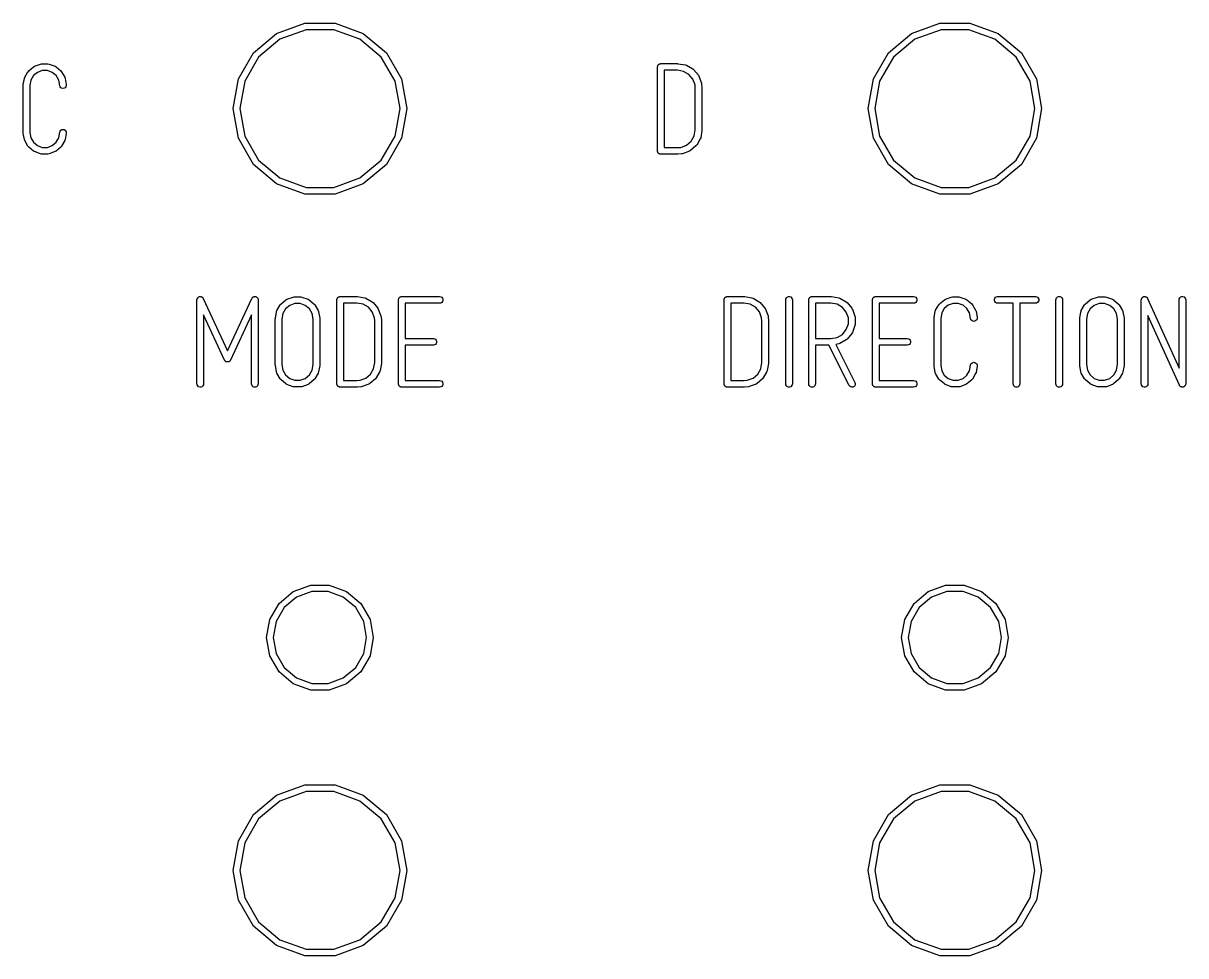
# Model space of a CAD drawing. Extents: x 10 to 493, y -203 to -71.
# Drawn here: x 147.31 to 182.19, y -166.39 to -138.41 of the extents above; entities that cross this region are included whole.
import ezdxf

# ---------------------------------------------------------------- set-up
doc = ezdxf.new("R2010")
doc.units = 0
doc.header["$MEASUREMENT"] = 0
doc.layers.add('BLACK', color=7, linetype='CONTINUOUS')

msp = doc.modelspace()

# ---------------------------------------------------------------- linework, layer by layer
at = {"layer": 'Black'}
for p, q in [((154.909, -138.716), (155.758, -138.407)), ((155.758, -138.407), (156.662, -138.407)), ((156.662, -138.407), (157.511, -138.716)), ((173.959, -138.716), (174.808, -138.407)), ((174.808, -138.407), (175.712, -138.407)), ((175.712, -138.407), (176.561, -138.716)), ((154.216, -139.297), (154.909, -138.716)), ((155.793, -138.604), (155.009, -138.889)), ((156.627, -138.604), (155.793, -138.604)), ((157.411, -138.889), (156.627, -138.604)), ((157.511, -138.716), (158.204, -139.297)), ((173.266, -139.297), (173.959, -138.716)), ((174.843, -138.604), (174.059, -138.889)), ((175.677, -138.604), (174.843, -138.604)), ((176.461, -138.889), (175.677, -138.604)), ((176.561, -138.716), (177.254, -139.297)), ((155.009, -138.889), (154.37, -139.426)), ((158.05, -139.426), (157.411, -138.889)), ((174.059, -138.889), (173.42, -139.426)), ((177.1, -139.426), (176.461, -138.889)), ((153.765, -140.08), (154.216, -139.297)), ((154.37, -139.426), (153.952, -140.148)), ((158.468, -140.148), (158.05, -139.426)), ((158.204, -139.297), (158.655, -140.08)), ((172.815, -140.08), (173.266, -139.297)), ((173.42, -139.426), (173.002, -140.148)), ((177.518, -140.148), (177.1, -139.426)), ((177.254, -139.297), (177.705, -140.08)), ((147.453, -139.862), (147.472, -139.838)), ((147.472, -139.838), (147.618, -139.717)), ((147.618, -139.717), (147.648, -139.699)), ((147.648, -139.699), (147.826, -139.634)), ((147.878, -139.828), (147.733, -139.881)), ((147.826, -139.634), (147.86, -139.628)), ((147.86, -139.628), (148.05, -139.628)), ((148.032, -139.828), (147.878, -139.828)), ((148.177, -139.881), (148.032, -139.828)), ((148.05, -139.628), (148.084, -139.634)), ((148.084, -139.634), (148.262, -139.699)), ((148.262, -139.699), (148.292, -139.717)), ((148.292, -139.717), (148.438, -139.838)), ((148.438, -139.838), (148.46, -139.865)), ((166.338, -139.72), (166.34, -139.711)), ((166.338, -142.24), (166.338, -139.72)), ((166.34, -139.703), (166.343, -139.694)), ((166.34, -139.711), (166.34, -139.703)), ((166.343, -139.694), (166.344, -139.686)), ((166.344, -139.686), (166.348, -139.678)), ((166.348, -139.678), (166.351, -139.67)), ((166.351, -139.67), (166.357, -139.663)), ((166.357, -139.663), (166.361, -139.656)), ((166.361, -139.656), (166.368, -139.65)), ((166.368, -139.65), (166.374, -139.643)), ((166.374, -139.643), (166.381, -139.639)), ((166.381, -139.639), (166.388, -139.633)), ((166.388, -139.633), (166.396, -139.63)), ((166.396, -139.63), (166.404, -139.626)), ((166.404, -139.626), (166.412, -139.625)), ((166.412, -139.625), (166.421, -139.622)), ((166.421, -139.622), (166.429, -139.622)), ((166.429, -139.622), (166.438, -139.62)), ((166.438, -139.62), (166.942, -139.62)), ((166.538, -139.82), (166.538, -142.14)), ((166.934, -139.82), (166.538, -139.82)), ((167.122, -139.852), (166.934, -139.82)), ((166.942, -139.62), (166.95, -139.621)), ((166.95, -139.621), (166.959, -139.621)), ((166.959, -139.621), (167.174, -139.658)), ((167.281, -139.943), (167.122, -139.852)), ((167.174, -139.658), (167.206, -139.67)), ((167.206, -139.67), (167.395, -139.778)), ((167.395, -139.778), (167.422, -139.8)), ((167.422, -139.8), (167.563, -139.966)), ((147.311, -140.249), (147.343, -140.062)), ((147.343, -140.062), (147.347, -140.051)), ((147.347, -140.051), (147.355, -140.029)), ((147.355, -140.029), (147.45, -139.865)), ((147.45, -139.865), (147.453, -139.862)), ((147.537, -140.114), (147.509, -140.275)), ((147.615, -139.98), (147.537, -140.114)), ((147.733, -139.881), (147.615, -139.98)), ((148.295, -139.98), (148.177, -139.881)), ((148.373, -140.114), (148.295, -139.98)), ((148.403, -140.283), (148.373, -140.114)), ((148.46, -139.865), (148.555, -140.029)), ((148.555, -140.029), (148.563, -140.051)), ((148.563, -140.051), (148.567, -140.062)), ((148.567, -140.062), (148.599, -140.249)), ((153.608, -140.97), (153.765, -140.08)), ((153.952, -140.148), (153.808, -140.97)), ((158.612, -140.97), (158.468, -140.148)), ((158.655, -140.08), (158.812, -140.97)), ((167.399, -140.082), (167.281, -139.943)), ((167.464, -140.257), (167.399, -140.082)), ((167.563, -139.966), (167.58, -139.996)), ((167.58, -139.996), (167.656, -140.201)), ((167.656, -140.201), (167.658, -140.214)), ((172.658, -140.97), (172.815, -140.08)), ((173.002, -140.148), (172.858, -140.97)), ((177.662, -140.97), (177.518, -140.148)), ((177.705, -140.08), (177.862, -140.97)), ((147.309, -140.266), (147.311, -140.257)), ((147.309, -141.694), (147.309, -140.266)), ((147.311, -140.257), (147.311, -140.249)), ((147.509, -140.275), (147.509, -141.685)), ((148.414, -140.316), (148.403, -140.283)), ((148.437, -140.343), (148.414, -140.316)), ((148.467, -140.36), (148.437, -140.343)), ((148.501, -140.366), (148.467, -140.36)), ((148.535, -140.36), (148.501, -140.366)), ((148.565, -140.343), (148.535, -140.36)), ((148.588, -140.316), (148.565, -140.343)), ((148.599, -140.283), (148.588, -140.316)), ((148.599, -140.249), (148.599, -140.283)), ((167.472, -140.354), (167.464, -140.257)), ((167.472, -141.602), (167.472, -140.354)), ((167.658, -140.214), (167.662, -140.226)), ((167.662, -140.226), (167.672, -140.341)), ((167.672, -140.341), (167.671, -140.346)), ((167.671, -140.346), (167.672, -140.35)), ((167.672, -140.35), (167.672, -141.61)), ((153.765, -141.86), (153.608, -140.97)), ((153.808, -140.97), (153.952, -141.792)), ((158.468, -141.792), (158.612, -140.97)), ((158.812, -140.97), (158.655, -141.86)), ((172.815, -141.86), (172.658, -140.97)), ((172.858, -140.97), (173.002, -141.792)), ((177.518, -141.792), (177.662, -140.97)), ((177.862, -140.97), (177.705, -141.86)), ((148.467, -141.6), (148.501, -141.594)), ((148.501, -141.594), (148.535, -141.6)), ((147.311, -141.703), (147.309, -141.694)), ((147.311, -141.711), (147.311, -141.703)), ((147.343, -141.898), (147.311, -141.711)), ((147.355, -141.931), (147.343, -141.898)), ((147.45, -142.095), (147.355, -141.931)), ((147.509, -141.685), (147.537, -141.846)), ((147.537, -141.846), (147.615, -141.98)), ((148.295, -141.98), (148.373, -141.846)), ((148.373, -141.846), (148.403, -141.677)), ((148.403, -141.677), (148.414, -141.644)), ((148.414, -141.644), (148.437, -141.617)), ((148.437, -141.617), (148.467, -141.6)), ((148.555, -141.931), (148.46, -142.095)), ((148.535, -141.6), (148.565, -141.617)), ((148.567, -141.898), (148.555, -141.931)), ((148.565, -141.617), (148.588, -141.644)), ((148.599, -141.711), (148.567, -141.898)), ((148.588, -141.644), (148.599, -141.677)), ((148.599, -141.677), (148.599, -141.711)), ((154.216, -142.643), (153.765, -141.86)), ((153.952, -141.792), (154.37, -142.514)), ((158.05, -142.514), (158.468, -141.792)), ((158.655, -141.86), (158.204, -142.643)), ((167.349, -141.949), (167.44, -141.79)), ((167.44, -141.79), (167.472, -141.602)), ((167.622, -141.874), (167.514, -142.063)), ((167.634, -141.842), (167.622, -141.874)), ((167.671, -141.627), (167.634, -141.842)), ((167.672, -141.61), (167.671, -141.618)), ((167.671, -141.618), (167.671, -141.627)), ((173.266, -142.643), (172.815, -141.86)), ((173.002, -141.792), (173.42, -142.514)), ((177.1, -142.514), (177.518, -141.792)), ((177.705, -141.86), (177.254, -142.643)), ((147.472, -142.122), (147.45, -142.095)), ((147.618, -142.243), (147.472, -142.122)), ((147.615, -141.98), (147.733, -142.079)), ((147.648, -142.261), (147.618, -142.243)), ((147.826, -142.326), (147.648, -142.261)), ((147.733, -142.079), (147.878, -142.132)), ((147.878, -142.132), (148.032, -142.132)), ((148.032, -142.132), (148.177, -142.079)), ((148.262, -142.261), (148.084, -142.326)), ((148.177, -142.079), (148.295, -141.98)), ((148.292, -142.243), (148.262, -142.261)), ((148.438, -142.122), (148.292, -142.243)), ((148.443, -142.115), (148.438, -142.122)), ((148.46, -142.095), (148.443, -142.115)), ((166.34, -142.249), (166.338, -142.24)), ((166.34, -142.257), (166.34, -142.249)), ((166.343, -142.266), (166.34, -142.257)), ((166.344, -142.274), (166.343, -142.266)), ((166.348, -142.282), (166.344, -142.274)), ((166.351, -142.29), (166.348, -142.282)), ((166.357, -142.297), (166.351, -142.29)), ((166.538, -142.14), (166.938, -142.14)), ((166.938, -142.14), (167.035, -142.132)), ((167.035, -142.132), (167.21, -142.067)), ((167.296, -142.248), (167.091, -142.324)), ((167.21, -142.067), (167.349, -141.949)), ((167.326, -142.231), (167.296, -142.248)), ((167.492, -142.09), (167.326, -142.231)), ((167.326, -142.231), (167.326, -142.231)), ((167.514, -142.063), (167.492, -142.09)), ((147.86, -142.332), (147.826, -142.326)), ((148.05, -142.332), (147.86, -142.332)), ((148.084, -142.326), (148.05, -142.332)), ((154.37, -142.514), (155.009, -143.051)), ((157.411, -143.051), (158.05, -142.514)), ((166.361, -142.304), (166.357, -142.297)), ((166.368, -142.31), (166.361, -142.304)), ((166.374, -142.317), (166.368, -142.31)), ((166.381, -142.321), (166.374, -142.317)), ((166.388, -142.327), (166.381, -142.321)), ((166.396, -142.33), (166.388, -142.327)), ((166.404, -142.334), (166.396, -142.33)), ((166.412, -142.335), (166.404, -142.334)), ((166.421, -142.338), (166.412, -142.335)), ((166.429, -142.338), (166.421, -142.338)), ((166.438, -142.34), (166.429, -142.338)), ((166.942, -142.34), (166.438, -142.34)), ((166.946, -142.339), (166.942, -142.34)), ((166.951, -142.34), (166.946, -142.339)), ((167.066, -142.33), (166.951, -142.34)), ((167.078, -142.326), (167.066, -142.33)), ((167.091, -142.324), (167.078, -142.326)), ((173.42, -142.514), (174.059, -143.051)), ((176.461, -143.051), (177.1, -142.514)), ((154.909, -143.224), (154.216, -142.643)), ((158.204, -142.643), (157.511, -143.224)), ((173.959, -143.224), (173.266, -142.643)), ((177.254, -142.643), (176.561, -143.224)), ((155.758, -143.533), (154.909, -143.224)), ((155.009, -143.051), (155.793, -143.336)), ((155.793, -143.336), (156.627, -143.336)), ((156.627, -143.336), (157.411, -143.051)), ((157.511, -143.224), (156.662, -143.533)), ((174.808, -143.533), (173.959, -143.224)), ((174.059, -143.051), (174.843, -143.336)), ((174.843, -143.336), (175.677, -143.336)), ((175.677, -143.336), (176.461, -143.051)), ((176.561, -143.224), (175.712, -143.533)), ((156.662, -143.533), (155.758, -143.533)), ((175.712, -143.533), (174.808, -143.533)), ((152.519, -146.709), (152.521, -146.696)), ((152.519, -149.229), (152.519, -146.709)), ((152.521, -146.696), (152.522, -146.683)), ((152.522, -146.683), (152.524, -146.679)), ((152.524, -146.679), (152.525, -146.675)), ((152.525, -146.675), (152.532, -146.663)), ((152.532, -146.663), (152.537, -146.652)), ((152.537, -146.652), (152.54, -146.648)), ((152.54, -146.648), (152.542, -146.645)), ((152.542, -146.645), (152.552, -146.636)), ((152.552, -146.636), (152.562, -146.627)), ((152.562, -146.627), (152.566, -146.625)), ((152.566, -146.625), (152.569, -146.622)), ((152.569, -146.622), (152.581, -146.618)), ((152.581, -146.618), (152.593, -146.612)), ((152.593, -146.612), (152.598, -146.612)), ((152.598, -146.612), (152.602, -146.611)), ((152.602, -146.611), (152.615, -146.611)), ((152.615, -146.611), (152.628, -146.609)), ((152.628, -146.609), (152.632, -146.611)), ((152.632, -146.611), (152.636, -146.611)), ((152.636, -146.611), (152.649, -146.615)), ((152.649, -146.615), (152.661, -146.618)), ((152.661, -146.618), (152.665, -146.621)), ((152.665, -146.621), (152.669, -146.622)), ((152.669, -146.622), (152.679, -146.631)), ((152.679, -146.631), (152.69, -146.638)), ((152.69, -146.638), (152.692, -146.642)), ((152.692, -146.642), (152.696, -146.645)), ((152.696, -146.645), (152.702, -146.656)), ((152.702, -146.656), (152.71, -146.667)), ((152.71, -146.667), (153.438, -148.236)), ((153.438, -148.236), (154.166, -146.667)), ((154.166, -146.667), (154.174, -146.656)), ((154.174, -146.656), (154.18, -146.645)), ((154.18, -146.645), (154.184, -146.642)), ((154.184, -146.642), (154.186, -146.638)), ((154.186, -146.638), (154.197, -146.631)), ((154.197, -146.631), (154.207, -146.622)), ((154.207, -146.622), (154.211, -146.621)), ((154.211, -146.621), (154.215, -146.618)), ((154.215, -146.618), (154.227, -146.615)), ((154.227, -146.615), (154.24, -146.611)), ((154.24, -146.611), (154.244, -146.611)), ((154.244, -146.611), (154.248, -146.609)), ((154.248, -146.609), (154.261, -146.611)), ((154.261, -146.611), (154.274, -146.611)), ((154.274, -146.611), (154.278, -146.612)), ((154.278, -146.612), (154.283, -146.612)), ((154.283, -146.612), (154.295, -146.618)), ((154.295, -146.618), (154.307, -146.622)), ((154.307, -146.622), (154.31, -146.625)), ((154.31, -146.625), (154.314, -146.627)), ((154.314, -146.627), (154.324, -146.636)), ((154.324, -146.636), (154.334, -146.645)), ((154.334, -146.645), (154.336, -146.648)), ((154.336, -146.648), (154.339, -146.652)), ((154.339, -146.652), (154.344, -146.663)), ((154.344, -146.663), (154.351, -146.675)), ((154.351, -146.675), (154.352, -146.679)), ((154.352, -146.679), (154.354, -146.683)), ((154.354, -146.683), (154.355, -146.696)), ((154.355, -146.696), (154.357, -146.709)), ((154.357, -146.709), (154.357, -149.229)), ((155.039, -146.835), (155.19, -146.708)), ((155.19, -146.708), (155.22, -146.691)), ((155.22, -146.691), (155.405, -146.624)), ((155.457, -146.818), (155.305, -146.873)), ((155.405, -146.624), (155.44, -146.618)), ((155.44, -146.618), (155.636, -146.618)), ((155.619, -146.818), (155.457, -146.818)), ((155.771, -146.873), (155.619, -146.818)), ((155.636, -146.618), (155.671, -146.624)), ((155.671, -146.624), (155.856, -146.691)), ((155.856, -146.691), (155.857, -146.692)), ((155.857, -146.692), (155.886, -146.708)), ((155.886, -146.708), (156.037, -146.835)), ((156.719, -146.709), (156.721, -146.7)), ((156.719, -149.229), (156.719, -146.709)), ((156.721, -146.692), (156.724, -146.683)), ((156.721, -146.7), (156.721, -146.692)), ((156.724, -146.683), (156.725, -146.675)), ((156.725, -146.675), (156.729, -146.667)), ((156.729, -146.667), (156.732, -146.659)), ((156.732, -146.659), (156.738, -146.652)), ((156.738, -146.652), (156.742, -146.645)), ((156.742, -146.645), (156.749, -146.639)), ((156.749, -146.639), (156.755, -146.632)), ((156.755, -146.632), (156.762, -146.628)), ((156.762, -146.628), (156.769, -146.622)), ((156.769, -146.622), (156.777, -146.619)), ((156.777, -146.619), (156.785, -146.615)), ((156.785, -146.615), (156.793, -146.614)), ((156.793, -146.614), (156.802, -146.611)), ((156.802, -146.611), (156.81, -146.611)), ((156.81, -146.611), (156.819, -146.609)), ((156.819, -146.609), (157.323, -146.609)), ((156.919, -146.809), (156.919, -149.129)), ((157.315, -146.809), (156.919, -146.809)), ((157.503, -146.841), (157.315, -146.809)), ((157.323, -146.609), (157.331, -146.61)), ((157.331, -146.61), (157.34, -146.61)), ((157.34, -146.61), (157.555, -146.647)), ((157.555, -146.647), (157.587, -146.659)), ((157.587, -146.659), (157.776, -146.767)), ((157.776, -146.767), (157.803, -146.789)), ((157.803, -146.789), (157.944, -146.955)), ((158.567, -146.709), (158.569, -146.7)), ((158.567, -149.229), (158.567, -146.709)), ((158.569, -146.692), (158.572, -146.683)), ((158.569, -146.7), (158.569, -146.692)), ((158.572, -146.683), (158.573, -146.675)), ((158.573, -146.675), (158.577, -146.667)), ((158.577, -146.667), (158.58, -146.659)), ((158.58, -146.659), (158.586, -146.652)), ((158.586, -146.652), (158.59, -146.645)), ((158.59, -146.645), (158.597, -146.639)), ((158.597, -146.639), (158.603, -146.632)), ((158.603, -146.632), (158.61, -146.628)), ((158.61, -146.628), (158.617, -146.622)), ((158.617, -146.622), (158.625, -146.619)), ((158.625, -146.619), (158.633, -146.615)), ((158.633, -146.615), (158.641, -146.614)), ((158.641, -146.614), (158.65, -146.611)), ((158.65, -146.611), (158.658, -146.611)), ((158.658, -146.611), (158.667, -146.609)), ((158.667, -146.609), (159.801, -146.609)), ((159.801, -146.809), (158.767, -146.809)), ((158.767, -146.809), (158.767, -147.869)), ((159.801, -146.609), (159.835, -146.615)), ((159.835, -146.803), (159.801, -146.809)), ((159.835, -146.615), (159.865, -146.632)), ((159.865, -146.786), (159.835, -146.803)), ((159.865, -146.632), (159.888, -146.659)), ((159.888, -146.759), (159.865, -146.786)), ((159.888, -146.659), (159.899, -146.692)), ((159.899, -146.726), (159.888, -146.759)), ((159.899, -146.692), (159.899, -146.726)), ((168.335, -146.709), (168.337, -146.7)), ((168.335, -149.229), (168.335, -146.709)), ((168.337, -146.692), (168.34, -146.683)), ((168.337, -146.7), (168.337, -146.692)), ((168.34, -146.683), (168.341, -146.675)), ((168.341, -146.675), (168.345, -146.667)), ((168.345, -146.667), (168.348, -146.659)), ((168.348, -146.659), (168.354, -146.652)), ((168.354, -146.652), (168.358, -146.645)), ((168.358, -146.645), (168.365, -146.639)), ((168.365, -146.639), (168.371, -146.632)), ((168.371, -146.632), (168.378, -146.628)), ((168.378, -146.628), (168.385, -146.622)), ((168.385, -146.622), (168.393, -146.619)), ((168.393, -146.619), (168.401, -146.615)), ((168.401, -146.615), (168.409, -146.614)), ((168.409, -146.614), (168.418, -146.611)), ((168.418, -146.611), (168.426, -146.611)), ((168.426, -146.611), (168.435, -146.609)), ((168.435, -146.609), (168.939, -146.609)), ((168.535, -146.809), (168.535, -149.129)), ((168.931, -146.809), (168.535, -146.809)), ((169.119, -146.841), (168.931, -146.809)), ((168.939, -146.609), (168.947, -146.61)), ((168.947, -146.61), (168.956, -146.61)), ((168.956, -146.61), (169.171, -146.647)), ((169.171, -146.647), (169.203, -146.659)), ((169.203, -146.659), (169.392, -146.767)), ((169.392, -146.767), (169.419, -146.789)), ((169.419, -146.789), (169.56, -146.955)), ((170.183, -146.709), (170.189, -146.675)), ((170.183, -149.229), (170.183, -146.709)), ((170.189, -146.675), (170.206, -146.645)), ((170.206, -146.645), (170.233, -146.622)), ((170.233, -146.622), (170.266, -146.611)), ((170.266, -146.611), (170.3, -146.611)), ((170.3, -146.611), (170.333, -146.622)), ((170.333, -146.622), (170.36, -146.645)), ((170.36, -146.645), (170.377, -146.675)), ((170.377, -146.675), (170.383, -146.709)), ((170.383, -146.709), (170.383, -149.229)), ((170.876, -146.709), (170.878, -146.7)), ((170.876, -149.229), (170.876, -146.709)), ((170.878, -146.692), (170.881, -146.683)), ((170.878, -146.7), (170.878, -146.692)), ((170.881, -146.683), (170.882, -146.675)), ((170.882, -146.675), (170.886, -146.667)), ((170.886, -146.667), (170.889, -146.659)), ((170.889, -146.659), (170.895, -146.652)), ((170.895, -146.652), (170.899, -146.645)), ((170.899, -146.645), (170.906, -146.639)), ((170.906, -146.639), (170.912, -146.632)), ((170.912, -146.632), (170.919, -146.628)), ((170.919, -146.628), (170.926, -146.622)), ((170.926, -146.622), (170.934, -146.619)), ((170.934, -146.619), (170.942, -146.615)), ((170.942, -146.615), (170.95, -146.614)), ((170.95, -146.614), (170.959, -146.611)), ((170.959, -146.611), (170.967, -146.611)), ((170.967, -146.611), (170.976, -146.609)), ((170.976, -146.609), (171.543, -146.609)), ((171.076, -146.809), (171.076, -147.869)), ((171.534, -146.809), (171.076, -146.809)), ((171.724, -146.842), (171.534, -146.809)), ((171.543, -146.609), (171.552, -146.611)), ((171.552, -146.611), (171.56, -146.611)), ((171.56, -146.611), (171.776, -146.649)), ((171.776, -146.649), (171.808, -146.66)), ((171.808, -146.66), (171.998, -146.77)), ((171.998, -146.77), (172.025, -146.792)), ((172.025, -146.792), (172.165, -146.96)), ((172.787, -146.709), (172.789, -146.7)), ((172.787, -149.229), (172.787, -146.709)), ((172.789, -146.692), (172.792, -146.683)), ((172.789, -146.7), (172.789, -146.692)), ((172.792, -146.683), (172.793, -146.675)), ((172.793, -146.675), (172.797, -146.667)), ((172.797, -146.667), (172.8, -146.659)), ((172.8, -146.659), (172.806, -146.652)), ((172.806, -146.652), (172.81, -146.645)), ((172.81, -146.645), (172.817, -146.639)), ((172.817, -146.639), (172.823, -146.632)), ((172.823, -146.632), (172.83, -146.628)), ((172.83, -146.628), (172.837, -146.622)), ((172.837, -146.622), (172.845, -146.619)), ((172.845, -146.619), (172.853, -146.615)), ((172.853, -146.615), (172.861, -146.614)), ((172.861, -146.614), (172.87, -146.611)), ((172.87, -146.611), (172.878, -146.611)), ((172.878, -146.611), (172.887, -146.609)), ((172.887, -146.609), (174.021, -146.609)), ((174.021, -146.809), (172.987, -146.809)), ((172.987, -146.809), (172.987, -147.869)), ((174.021, -146.609), (174.055, -146.615)), ((174.055, -146.803), (174.021, -146.809)), ((174.055, -146.615), (174.085, -146.632)), ((174.085, -146.786), (174.055, -146.803)), ((174.085, -146.632), (174.108, -146.659)), ((174.108, -146.759), (174.085, -146.786)), ((174.108, -146.659), (174.119, -146.692)), ((174.119, -146.726), (174.108, -146.759)), ((174.119, -146.692), (174.119, -146.726)), ((174.784, -146.844), (174.798, -146.827)), ((174.798, -146.827), (174.944, -146.706)), ((174.944, -146.706), (174.974, -146.688)), ((174.974, -146.688), (175.152, -146.623)), ((175.204, -146.817), (175.059, -146.87)), ((175.152, -146.623), (175.186, -146.617)), ((175.186, -146.617), (175.376, -146.617)), ((175.358, -146.817), (175.204, -146.817)), ((175.503, -146.87), (175.358, -146.817)), ((175.376, -146.617), (175.41, -146.623)), ((175.41, -146.623), (175.588, -146.688)), ((175.588, -146.688), (175.618, -146.706)), ((175.618, -146.706), (175.764, -146.827)), ((175.764, -146.827), (175.786, -146.854)), ((176.443, -146.692), (176.454, -146.659)), ((176.443, -146.726), (176.443, -146.692)), ((176.454, -146.759), (176.443, -146.726)), ((176.454, -146.659), (176.477, -146.632)), ((176.477, -146.786), (176.454, -146.759)), ((176.477, -146.632), (176.507, -146.615)), ((176.507, -146.803), (176.477, -146.786)), ((176.507, -146.615), (176.541, -146.609)), ((176.541, -146.809), (176.507, -146.803)), ((176.541, -146.609), (177.675, -146.609)), ((177.008, -146.809), (176.541, -146.809)), ((177.008, -149.229), (177.008, -146.809)), ((177.675, -146.809), (177.208, -146.809)), ((177.208, -146.809), (177.208, -149.229)), ((177.675, -146.609), (177.709, -146.615)), ((177.709, -146.803), (177.675, -146.809)), ((177.709, -146.615), (177.739, -146.632)), ((177.739, -146.786), (177.709, -146.803)), ((177.739, -146.632), (177.762, -146.659)), ((177.762, -146.759), (177.739, -146.786)), ((177.762, -146.659), (177.773, -146.692)), ((177.773, -146.726), (177.762, -146.759)), ((177.773, -146.692), (177.773, -146.726)), ((178.289, -146.709), (178.295, -146.675)), ((178.289, -149.229), (178.289, -146.709)), ((178.295, -146.675), (178.312, -146.645)), ((178.312, -146.645), (178.339, -146.622)), ((178.339, -146.622), (178.372, -146.611)), ((178.372, -146.611), (178.406, -146.611)), ((178.406, -146.611), (178.439, -146.622)), ((178.439, -146.622), (178.466, -146.645)), ((178.466, -146.645), (178.483, -146.675)), ((178.483, -146.675), (178.489, -146.709)), ((178.489, -146.709), (178.489, -149.229)), ((179.171, -146.835), (179.322, -146.708)), ((179.322, -146.708), (179.352, -146.691)), ((179.352, -146.691), (179.537, -146.624)), ((179.589, -146.818), (179.437, -146.873)), ((179.537, -146.624), (179.572, -146.618)), ((179.572, -146.618), (179.768, -146.618)), ((179.751, -146.818), (179.589, -146.818)), ((179.903, -146.873), (179.751, -146.818)), ((179.768, -146.618), (179.803, -146.624)), ((179.803, -146.624), (179.988, -146.691)), ((179.988, -146.691), (179.989, -146.692)), ((179.989, -146.692), (180.018, -146.708)), ((180.018, -146.708), (180.169, -146.835)), ((180.851, -146.709), (180.853, -146.695)), ((180.851, -149.229), (180.851, -146.709)), ((180.853, -146.695), (180.855, -146.682)), ((180.855, -146.682), (180.856, -146.678)), ((180.856, -146.678), (180.857, -146.675)), ((180.857, -146.675), (180.864, -146.663)), ((180.864, -146.663), (180.87, -146.651)), ((180.87, -146.651), (180.873, -146.648)), ((180.873, -146.648), (180.874, -146.645)), ((180.874, -146.645), (180.885, -146.636)), ((180.885, -146.636), (180.895, -146.626)), ((180.895, -146.626), (180.898, -146.625)), ((180.898, -146.625), (180.901, -146.622)), ((180.901, -146.622), (180.914, -146.618)), ((180.914, -146.618), (180.926, -146.612)), ((180.926, -146.612), (180.93, -146.612)), ((180.93, -146.612), (180.934, -146.611)), ((180.934, -146.611), (180.947, -146.611)), ((180.947, -146.611), (180.961, -146.61)), ((180.961, -146.61), (180.965, -146.611)), ((180.965, -146.611), (180.968, -146.611)), ((180.968, -146.611), (180.981, -146.615)), ((180.981, -146.615), (180.994, -146.619)), ((180.994, -146.619), (180.997, -146.621)), ((180.997, -146.621), (181.001, -146.622)), ((181.001, -146.622), (181.012, -146.631)), ((181.012, -146.631), (181.023, -146.639)), ((181.023, -146.639), (181.025, -146.642)), ((181.025, -146.642), (181.028, -146.645)), ((181.028, -146.645), (181.034, -146.657)), ((181.034, -146.657), (181.042, -146.668)), ((181.042, -146.668), (181.985, -148.763)), ((181.985, -146.709), (181.991, -146.675)), ((181.985, -148.763), (181.985, -146.709)), ((181.991, -146.675), (182.008, -146.645)), ((182.008, -146.645), (182.035, -146.622)), ((182.035, -146.622), (182.068, -146.611)), ((182.068, -146.611), (182.102, -146.611)), ((182.102, -146.611), (182.135, -146.622)), ((182.135, -146.622), (182.162, -146.645)), ((182.162, -146.645), (182.179, -146.675)), ((182.179, -146.675), (182.185, -146.709)), ((182.185, -146.709), (182.185, -149.229)), ((153.347, -148.515), (152.719, -147.162)), ((152.719, -147.162), (152.719, -149.229)), ((154.157, -147.162), (153.529, -148.515)), ((154.157, -149.229), (154.157, -147.162)), ((154.873, -147.259), (154.907, -147.065)), ((154.907, -147.065), (154.911, -147.054)), ((154.911, -147.054), (154.919, -147.032)), ((154.919, -147.032), (155.017, -146.862)), ((155.017, -146.862), (155.033, -146.842)), ((155.033, -146.842), (155.039, -146.835)), ((155.101, -147.117), (155.071, -147.285)), ((155.181, -146.977), (155.101, -147.117)), ((155.305, -146.873), (155.181, -146.977)), ((155.895, -146.977), (155.771, -146.873)), ((155.975, -147.117), (155.895, -146.977)), ((156.005, -147.285), (155.975, -147.117)), ((156.037, -146.835), (156.037, -146.835)), ((156.037, -146.835), (156.059, -146.862)), ((156.059, -146.862), (156.157, -147.032)), ((156.157, -147.032), (156.165, -147.054)), ((156.165, -147.054), (156.169, -147.065)), ((156.169, -147.065), (156.203, -147.259)), ((157.662, -146.932), (157.503, -146.841)), ((157.78, -147.071), (157.662, -146.932)), ((157.845, -147.246), (157.78, -147.071)), ((157.944, -146.955), (157.961, -146.985)), ((157.961, -146.985), (158.037, -147.189)), ((169.278, -146.932), (169.119, -146.841)), ((169.396, -147.071), (169.278, -146.932)), ((169.461, -147.246), (169.396, -147.071)), ((169.56, -146.955), (169.577, -146.985)), ((169.577, -146.985), (169.653, -147.189)), ((171.883, -146.934), (171.724, -146.842)), ((172.001, -147.075), (171.883, -146.934)), ((172.063, -147.247), (172.001, -147.075)), ((172.165, -146.96), (172.182, -146.988)), ((172.182, -146.988), (172.183, -146.99)), ((172.183, -146.99), (172.257, -147.195)), ((174.637, -147.238), (174.669, -147.051)), ((174.669, -147.051), (174.676, -147.032)), ((174.676, -147.032), (174.681, -147.018)), ((174.681, -147.018), (174.776, -146.854)), ((174.776, -146.854), (174.784, -146.844)), ((174.863, -147.103), (174.835, -147.264)), ((174.941, -146.969), (174.863, -147.103)), ((175.059, -146.87), (174.941, -146.969)), ((175.621, -146.969), (175.503, -146.87)), ((175.699, -147.103), (175.621, -146.969)), ((175.729, -147.272), (175.699, -147.103)), ((175.786, -146.854), (175.881, -147.018)), ((175.881, -147.018), (175.886, -147.032)), ((175.886, -147.032), (175.893, -147.051)), ((175.893, -147.051), (175.925, -147.238)), ((179.005, -147.259), (179.039, -147.065)), ((179.039, -147.065), (179.043, -147.054)), ((179.043, -147.054), (179.051, -147.032)), ((179.051, -147.032), (179.149, -146.862)), ((179.149, -146.862), (179.165, -146.842)), ((179.165, -146.842), (179.171, -146.835)), ((179.233, -147.117), (179.203, -147.285)), ((179.313, -146.977), (179.233, -147.117)), ((179.437, -146.873), (179.313, -146.977)), ((180.027, -146.977), (179.903, -146.873)), ((180.107, -147.117), (180.027, -146.977)), ((180.137, -147.285), (180.107, -147.117)), ((180.169, -146.835), (180.169, -146.835)), ((180.169, -146.835), (180.191, -146.862)), ((180.191, -146.862), (180.289, -147.032)), ((180.289, -147.032), (180.297, -147.054)), ((180.297, -147.054), (180.301, -147.065)), ((180.301, -147.065), (180.335, -147.259)), ((181.994, -149.27), (181.051, -147.175)), ((181.051, -147.175), (181.051, -149.229)), ((154.871, -147.276), (154.873, -147.267)), ((154.871, -148.662), (154.871, -147.276)), ((154.873, -147.267), (154.873, -147.259)), ((155.071, -147.285), (155.071, -148.653)), ((156.005, -148.653), (156.005, -147.285)), ((156.203, -147.259), (156.203, -147.267)), ((156.203, -147.267), (156.205, -147.276)), ((156.205, -147.276), (156.205, -148.662)), ((157.853, -147.343), (157.845, -147.246)), ((157.853, -148.591), (157.853, -147.343)), ((158.037, -147.189), (158.039, -147.203)), ((158.039, -147.203), (158.043, -147.215)), ((158.043, -147.215), (158.053, -147.33)), ((158.053, -147.33), (158.052, -147.335)), ((158.052, -147.335), (158.053, -147.339)), ((158.053, -147.339), (158.053, -148.599)), ((169.469, -147.343), (169.461, -147.246)), ((169.469, -148.591), (169.469, -147.343)), ((169.653, -147.189), (169.655, -147.203)), ((169.655, -147.203), (169.659, -147.215)), ((169.659, -147.215), (169.669, -147.33)), ((169.669, -147.33), (169.668, -147.335)), ((169.668, -147.335), (169.669, -147.339)), ((169.669, -147.339), (169.669, -148.599)), ((172.001, -147.603), (172.063, -147.431)), ((172.063, -147.431), (172.063, -147.247)), ((172.257, -147.483), (172.183, -147.688)), ((172.257, -147.195), (172.263, -147.23)), ((172.263, -147.448), (172.257, -147.483)), ((172.263, -147.23), (172.263, -147.448)), ((174.635, -147.255), (174.637, -147.246)), ((174.635, -148.683), (174.635, -147.255)), ((174.637, -147.246), (174.637, -147.238)), ((174.835, -147.264), (174.835, -148.674)), ((175.74, -147.305), (175.729, -147.272)), ((175.763, -147.332), (175.74, -147.305)), ((175.793, -147.349), (175.763, -147.332)), ((175.827, -147.355), (175.793, -147.349)), ((175.861, -147.349), (175.827, -147.355)), ((175.891, -147.332), (175.861, -147.349)), ((175.914, -147.305), (175.891, -147.332)), ((175.925, -147.272), (175.914, -147.305)), ((175.925, -147.238), (175.925, -147.272)), ((179.003, -147.276), (179.005, -147.267)), ((179.003, -148.662), (179.003, -147.276)), ((179.005, -147.267), (179.005, -147.259)), ((179.203, -147.285), (179.203, -148.653)), ((180.137, -148.653), (180.137, -147.285)), ((180.335, -147.259), (180.335, -147.267)), ((180.335, -147.267), (180.337, -147.276)), ((180.337, -147.276), (180.337, -148.662)), ((158.767, -147.869), (159.612, -147.869)), ((159.612, -147.869), (159.646, -147.875)), ((171.076, -147.869), (171.534, -147.869)), ((171.534, -147.869), (171.724, -147.836)), ((171.724, -147.836), (171.883, -147.744)), ((171.883, -147.744), (172.001, -147.603)), ((172.165, -147.718), (172.025, -147.886)), ((172.183, -147.688), (172.165, -147.718)), ((172.987, -147.869), (173.832, -147.869)), ((173.832, -147.869), (173.866, -147.875)), ((159.612, -148.069), (158.767, -148.069)), ((158.767, -148.069), (158.767, -149.129)), ((159.646, -148.063), (159.612, -148.069)), ((159.646, -147.875), (159.676, -147.892)), ((159.676, -148.046), (159.646, -148.063)), ((159.676, -147.892), (159.699, -147.919)), ((159.699, -148.019), (159.676, -148.046)), ((159.699, -147.919), (159.71, -147.952)), ((159.71, -147.986), (159.699, -148.019)), ((159.71, -147.952), (159.71, -147.986)), ((171.481, -148.069), (171.076, -148.069)), ((171.076, -148.069), (171.076, -149.229)), ((172.084, -149.274), (171.481, -148.069)), ((171.776, -148.029), (171.692, -148.044)), ((171.692, -148.044), (172.262, -149.184)), ((171.808, -148.018), (171.776, -148.029)), ((171.998, -147.908), (171.808, -148.018)), ((172.025, -147.886), (171.998, -147.908)), ((173.832, -148.069), (172.987, -148.069)), ((172.987, -148.069), (172.987, -149.129)), ((173.866, -148.063), (173.832, -148.069)), ((173.866, -147.875), (173.896, -147.892)), ((173.896, -148.046), (173.866, -148.063)), ((173.896, -147.892), (173.919, -147.919)), ((173.919, -148.019), (173.896, -148.046)), ((173.919, -147.919), (173.93, -147.952)), ((173.93, -147.986), (173.919, -148.019)), ((173.93, -147.952), (173.93, -147.986)), ((153.352, -148.522), (153.347, -148.515)), ((153.356, -148.53), (153.352, -148.522)), ((153.362, -148.537), (153.356, -148.53)), ((153.367, -148.544), (153.362, -148.537)), ((153.374, -148.549), (153.367, -148.544)), ((153.381, -148.555), (153.374, -148.549)), ((153.389, -148.559), (153.381, -148.555)), ((153.396, -148.564), (153.389, -148.559)), ((153.404, -148.566), (153.396, -148.564)), ((153.412, -148.57), (153.404, -148.566)), ((153.421, -148.57), (153.412, -148.57)), ((153.429, -148.573), (153.421, -148.57)), ((153.455, -148.57), (153.447, -148.573)), ((153.464, -148.57), (153.455, -148.57)), ((153.472, -148.566), (153.464, -148.57)), ((153.48, -148.564), (153.472, -148.566)), ((153.487, -148.559), (153.48, -148.564)), ((153.495, -148.555), (153.487, -148.559)), ((153.502, -148.549), (153.495, -148.555)), ((153.509, -148.544), (153.502, -148.549)), ((153.514, -148.537), (153.509, -148.544)), ((153.52, -148.53), (153.514, -148.537)), ((153.524, -148.522), (153.52, -148.53)), ((153.529, -148.515), (153.524, -148.522)), ((153.438, -148.572), (153.429, -148.573)), ((153.447, -148.573), (153.438, -148.572)), ((154.873, -148.671), (154.871, -148.662)), ((154.873, -148.679), (154.873, -148.671)), ((154.907, -148.873), (154.873, -148.679)), ((154.919, -148.906), (154.907, -148.873)), ((155.017, -149.076), (154.919, -148.906)), ((155.071, -148.653), (155.101, -148.821)), ((155.101, -148.821), (155.181, -148.961)), ((155.895, -148.961), (155.975, -148.821)), ((155.975, -148.821), (156.005, -148.653)), ((156.157, -148.906), (156.059, -149.076)), ((156.169, -148.873), (156.157, -148.906)), ((156.203, -148.679), (156.169, -148.873)), ((156.205, -148.662), (156.203, -148.671)), ((156.203, -148.671), (156.203, -148.679)), ((157.73, -148.938), (157.821, -148.779)), ((157.821, -148.779), (157.853, -148.591)), ((158.003, -148.863), (157.895, -149.052)), ((158.015, -148.831), (158.003, -148.863)), ((158.052, -148.616), (158.015, -148.831)), ((158.053, -148.599), (158.052, -148.607)), ((158.052, -148.607), (158.052, -148.616)), ((169.346, -148.938), (169.437, -148.779)), ((169.437, -148.779), (169.469, -148.591)), ((169.619, -148.863), (169.511, -149.052)), ((169.631, -148.831), (169.619, -148.863)), ((169.668, -148.616), (169.631, -148.831)), ((169.669, -148.599), (169.668, -148.607)), ((169.668, -148.607), (169.668, -148.616)), ((174.637, -148.692), (174.635, -148.683)), ((174.637, -148.7), (174.637, -148.692)), ((174.669, -148.887), (174.637, -148.7)), ((174.681, -148.92), (174.669, -148.887)), ((174.776, -149.084), (174.681, -148.92)), ((174.835, -148.674), (174.863, -148.835)), ((174.863, -148.835), (174.941, -148.969)), ((175.621, -148.969), (175.699, -148.835)), ((175.699, -148.835), (175.729, -148.666)), ((175.729, -148.666), (175.74, -148.633)), ((175.74, -148.633), (175.763, -148.606)), ((175.763, -148.606), (175.793, -148.589)), ((175.881, -148.92), (175.786, -149.084)), ((175.793, -148.589), (175.827, -148.583)), ((175.827, -148.583), (175.861, -148.589)), ((175.861, -148.589), (175.891, -148.606)), ((175.893, -148.887), (175.881, -148.92)), ((175.891, -148.606), (175.914, -148.633)), ((175.925, -148.7), (175.893, -148.887)), ((175.914, -148.633), (175.925, -148.666)), ((175.925, -148.666), (175.925, -148.7)), ((179.005, -148.671), (179.003, -148.662)), ((179.005, -148.679), (179.005, -148.671)), ((179.039, -148.873), (179.005, -148.679)), ((179.051, -148.906), (179.039, -148.873)), ((179.149, -149.076), (179.051, -148.906)), ((179.203, -148.653), (179.233, -148.821)), ((179.233, -148.821), (179.313, -148.961)), ((180.027, -148.961), (180.107, -148.821)), ((180.107, -148.821), (180.137, -148.653)), ((180.289, -148.906), (180.191, -149.076)), ((180.301, -148.873), (180.289, -148.906)), ((180.335, -148.679), (180.301, -148.873)), ((180.337, -148.662), (180.335, -148.671)), ((180.335, -148.671), (180.335, -148.679)), ((152.525, -149.263), (152.519, -149.229)), ((152.542, -149.293), (152.525, -149.263)), ((152.713, -149.263), (152.696, -149.293)), ((152.719, -149.229), (152.713, -149.263)), ((154.163, -149.263), (154.157, -149.229)), ((154.18, -149.293), (154.163, -149.263)), ((154.351, -149.263), (154.334, -149.293)), ((154.357, -149.229), (154.351, -149.263)), ((155.029, -149.091), (155.017, -149.076)), ((155.039, -149.103), (155.029, -149.091)), ((155.19, -149.23), (155.039, -149.103)), ((155.181, -148.961), (155.305, -149.065)), ((155.22, -149.247), (155.19, -149.23)), ((155.405, -149.314), (155.22, -149.247)), ((155.305, -149.065), (155.457, -149.12)), ((155.457, -149.12), (155.619, -149.12)), ((155.619, -149.12), (155.771, -149.065)), ((155.856, -149.247), (155.671, -149.314)), ((155.771, -149.065), (155.895, -148.961)), ((155.867, -149.241), (155.856, -149.247)), ((155.886, -149.23), (155.867, -149.241)), ((156.037, -149.103), (155.886, -149.23)), ((156.039, -149.101), (156.037, -149.103)), ((156.059, -149.076), (156.039, -149.101)), ((156.721, -149.238), (156.719, -149.229)), ((156.721, -149.246), (156.721, -149.238)), ((156.724, -149.255), (156.721, -149.246)), ((156.725, -149.263), (156.724, -149.255)), ((156.729, -149.271), (156.725, -149.263)), ((156.919, -149.129), (157.319, -149.129)), ((157.319, -149.129), (157.416, -149.121)), ((157.416, -149.121), (157.591, -149.056)), ((157.677, -149.237), (157.472, -149.313)), ((157.591, -149.056), (157.73, -148.938)), ((157.707, -149.22), (157.677, -149.237)), ((157.873, -149.079), (157.707, -149.22)), ((157.707, -149.22), (157.707, -149.22)), ((157.895, -149.052), (157.873, -149.079)), ((158.569, -149.238), (158.567, -149.229)), ((158.569, -149.246), (158.569, -149.238)), ((158.572, -149.255), (158.569, -149.246)), ((158.573, -149.263), (158.572, -149.255)), ((158.577, -149.271), (158.573, -149.263)), ((158.767, -149.129), (159.801, -149.129)), ((159.801, -149.129), (159.835, -149.135)), ((159.835, -149.135), (159.865, -149.152)), ((159.865, -149.152), (159.888, -149.179)), ((159.888, -149.179), (159.899, -149.212)), ((159.899, -149.246), (159.888, -149.279)), ((159.899, -149.212), (159.899, -149.246)), ((168.337, -149.238), (168.335, -149.229)), ((168.337, -149.246), (168.337, -149.238)), ((168.34, -149.255), (168.337, -149.246)), ((168.341, -149.263), (168.34, -149.255)), ((168.345, -149.271), (168.341, -149.263)), ((168.535, -149.129), (168.935, -149.129)), ((168.935, -149.129), (169.032, -149.121)), ((169.032, -149.121), (169.207, -149.056)), ((169.293, -149.237), (169.088, -149.313)), ((169.207, -149.056), (169.346, -148.938)), ((169.323, -149.22), (169.293, -149.237)), ((169.489, -149.079), (169.323, -149.22)), ((169.323, -149.22), (169.323, -149.22)), ((169.511, -149.052), (169.489, -149.079)), ((170.189, -149.263), (170.183, -149.229)), ((170.206, -149.293), (170.189, -149.263)), ((170.377, -149.263), (170.36, -149.293)), ((170.383, -149.229), (170.377, -149.263)), ((170.882, -149.263), (170.876, -149.229)), ((170.899, -149.293), (170.882, -149.263)), ((171.07, -149.263), (171.053, -149.293)), ((171.076, -149.229), (171.07, -149.263)), ((172.27, -149.252), (172.256, -149.284)), ((172.262, -149.184), (172.272, -149.218)), ((172.272, -149.218), (172.27, -149.252)), ((172.789, -149.238), (172.787, -149.229)), ((172.789, -149.246), (172.789, -149.238)), ((172.792, -149.255), (172.789, -149.246)), ((172.793, -149.263), (172.792, -149.255)), ((172.797, -149.271), (172.793, -149.263)), ((172.987, -149.129), (174.021, -149.129)), ((174.021, -149.129), (174.055, -149.135)), ((174.055, -149.135), (174.085, -149.152)), ((174.085, -149.152), (174.108, -149.179)), ((174.108, -149.179), (174.119, -149.212)), ((174.119, -149.246), (174.108, -149.279)), ((174.119, -149.212), (174.119, -149.246)), ((174.798, -149.111), (174.776, -149.084)), ((174.944, -149.232), (174.798, -149.111)), ((174.941, -148.969), (175.059, -149.068)), ((174.969, -149.247), (174.944, -149.232)), ((174.974, -149.25), (174.969, -149.247)), ((175.152, -149.315), (174.974, -149.25)), ((175.059, -149.068), (175.204, -149.121)), ((175.204, -149.121), (175.358, -149.121)), ((175.358, -149.121), (175.503, -149.068)), ((175.588, -149.25), (175.41, -149.315)), ((175.503, -149.068), (175.621, -148.969)), ((175.618, -149.232), (175.588, -149.25)), ((175.764, -149.111), (175.618, -149.232)), ((175.767, -149.106), (175.764, -149.111)), ((175.786, -149.084), (175.767, -149.106)), ((177.014, -149.263), (177.008, -149.229)), ((177.031, -149.293), (177.014, -149.263)), ((177.202, -149.263), (177.185, -149.293)), ((177.208, -149.229), (177.202, -149.263)), ((178.295, -149.263), (178.289, -149.229)), ((178.312, -149.293), (178.295, -149.263)), ((178.483, -149.263), (178.466, -149.293)), ((178.489, -149.229), (178.483, -149.263)), ((179.161, -149.091), (179.149, -149.076)), ((179.171, -149.103), (179.161, -149.091)), ((179.322, -149.23), (179.171, -149.103)), ((179.313, -148.961), (179.437, -149.065)), ((179.352, -149.247), (179.322, -149.23)), ((179.537, -149.314), (179.352, -149.247)), ((179.437, -149.065), (179.589, -149.12)), ((179.589, -149.12), (179.751, -149.12)), ((179.751, -149.12), (179.903, -149.065)), ((179.988, -149.247), (179.803, -149.314)), ((179.903, -149.065), (180.027, -148.961)), ((179.999, -149.241), (179.988, -149.247)), ((180.018, -149.23), (179.999, -149.241)), ((180.169, -149.103), (180.018, -149.23)), ((180.171, -149.101), (180.169, -149.103)), ((180.191, -149.076), (180.171, -149.101)), ((180.857, -149.263), (180.851, -149.229)), ((180.874, -149.293), (180.857, -149.263)), ((181.045, -149.263), (181.028, -149.293)), ((181.051, -149.229), (181.045, -149.263)), ((182.179, -149.263), (182.172, -149.275)), ((182.18, -149.26), (182.179, -149.263)), ((182.181, -149.256), (182.18, -149.26)), ((182.183, -149.243), (182.181, -149.256)), ((182.185, -149.229), (182.183, -149.243)), ((152.569, -149.316), (152.542, -149.293)), ((152.602, -149.327), (152.569, -149.316)), ((152.636, -149.327), (152.602, -149.327)), ((152.669, -149.316), (152.636, -149.327)), ((152.696, -149.293), (152.669, -149.316)), ((154.207, -149.316), (154.18, -149.293)), ((154.24, -149.327), (154.207, -149.316)), ((154.274, -149.327), (154.24, -149.327)), ((154.307, -149.316), (154.274, -149.327)), ((154.334, -149.293), (154.307, -149.316)), ((155.44, -149.32), (155.405, -149.314)), ((155.636, -149.32), (155.44, -149.32)), ((155.671, -149.314), (155.636, -149.32)), ((156.732, -149.279), (156.729, -149.271)), ((156.738, -149.286), (156.732, -149.279)), ((156.742, -149.293), (156.738, -149.286)), ((156.749, -149.299), (156.742, -149.293)), ((156.755, -149.306), (156.749, -149.299)), ((156.762, -149.31), (156.755, -149.306)), ((156.769, -149.316), (156.762, -149.31)), ((156.777, -149.319), (156.769, -149.316)), ((156.785, -149.323), (156.777, -149.319)), ((156.793, -149.324), (156.785, -149.323)), ((156.802, -149.327), (156.793, -149.324)), ((156.81, -149.327), (156.802, -149.327)), ((156.819, -149.329), (156.81, -149.327)), ((157.323, -149.329), (156.819, -149.329)), ((157.327, -149.328), (157.323, -149.329)), ((157.332, -149.329), (157.327, -149.328)), ((157.447, -149.319), (157.332, -149.329)), ((157.459, -149.315), (157.447, -149.319)), ((157.472, -149.313), (157.459, -149.315)), ((158.58, -149.279), (158.577, -149.271)), ((158.586, -149.286), (158.58, -149.279)), ((158.59, -149.293), (158.586, -149.286)), ((158.597, -149.299), (158.59, -149.293)), ((158.603, -149.306), (158.597, -149.299)), ((158.61, -149.31), (158.603, -149.306)), ((158.617, -149.316), (158.61, -149.31)), ((158.625, -149.319), (158.617, -149.316)), ((158.633, -149.323), (158.625, -149.319)), ((158.641, -149.324), (158.633, -149.323)), ((158.65, -149.327), (158.641, -149.324)), ((158.658, -149.327), (158.65, -149.327)), ((158.667, -149.329), (158.658, -149.327)), ((159.801, -149.329), (158.667, -149.329)), ((159.835, -149.323), (159.801, -149.329)), ((159.865, -149.306), (159.835, -149.323)), ((159.888, -149.279), (159.865, -149.306)), ((168.348, -149.279), (168.345, -149.271)), ((168.354, -149.286), (168.348, -149.279)), ((168.358, -149.293), (168.354, -149.286)), ((168.365, -149.299), (168.358, -149.293)), ((168.371, -149.306), (168.365, -149.299)), ((168.378, -149.31), (168.371, -149.306)), ((168.385, -149.316), (168.378, -149.31)), ((168.393, -149.319), (168.385, -149.316)), ((168.401, -149.323), (168.393, -149.319)), ((168.409, -149.324), (168.401, -149.323)), ((168.418, -149.327), (168.409, -149.324)), ((168.426, -149.327), (168.418, -149.327)), ((168.435, -149.329), (168.426, -149.327)), ((168.939, -149.329), (168.435, -149.329)), ((168.943, -149.328), (168.939, -149.329)), ((168.948, -149.329), (168.943, -149.328)), ((169.063, -149.319), (168.948, -149.329)), ((169.075, -149.315), (169.063, -149.319)), ((169.088, -149.313), (169.075, -149.315)), ((170.233, -149.316), (170.206, -149.293)), ((170.266, -149.327), (170.233, -149.316)), ((170.3, -149.327), (170.266, -149.327)), ((170.333, -149.316), (170.3, -149.327)), ((170.36, -149.293), (170.333, -149.316)), ((170.926, -149.316), (170.899, -149.293)), ((170.959, -149.327), (170.926, -149.316)), ((170.993, -149.327), (170.959, -149.327)), ((171.026, -149.316), (170.993, -149.327)), ((171.053, -149.293), (171.026, -149.316)), ((172.104, -149.302), (172.084, -149.274)), ((172.133, -149.321), (172.104, -149.302)), ((172.167, -149.329), (172.133, -149.321)), ((172.202, -149.325), (172.167, -149.329)), ((172.233, -149.309), (172.202, -149.325)), ((172.256, -149.284), (172.233, -149.309)), ((172.8, -149.279), (172.797, -149.271)), ((172.806, -149.286), (172.8, -149.279)), ((172.81, -149.293), (172.806, -149.286)), ((172.817, -149.299), (172.81, -149.293)), ((172.823, -149.306), (172.817, -149.299)), ((172.83, -149.31), (172.823, -149.306)), ((172.837, -149.316), (172.83, -149.31)), ((172.845, -149.319), (172.837, -149.316)), ((172.853, -149.323), (172.845, -149.319)), ((172.861, -149.324), (172.853, -149.323)), ((172.87, -149.327), (172.861, -149.324)), ((172.878, -149.327), (172.87, -149.327)), ((172.887, -149.329), (172.878, -149.327)), ((174.021, -149.329), (172.887, -149.329)), ((174.055, -149.323), (174.021, -149.329)), ((174.085, -149.306), (174.055, -149.323)), ((174.108, -149.279), (174.085, -149.306)), ((175.186, -149.321), (175.152, -149.315)), ((175.376, -149.321), (175.186, -149.321)), ((175.41, -149.315), (175.376, -149.321)), ((177.058, -149.316), (177.031, -149.293)), ((177.091, -149.327), (177.058, -149.316)), ((177.125, -149.327), (177.091, -149.327)), ((177.158, -149.316), (177.125, -149.327)), ((177.185, -149.293), (177.158, -149.316)), ((178.339, -149.316), (178.312, -149.293)), ((178.372, -149.327), (178.339, -149.316)), ((178.406, -149.327), (178.372, -149.327)), ((178.439, -149.316), (178.406, -149.327)), ((178.466, -149.293), (178.439, -149.316)), ((179.572, -149.32), (179.537, -149.314)), ((179.768, -149.32), (179.572, -149.32)), ((179.803, -149.314), (179.768, -149.32)), ((180.901, -149.316), (180.874, -149.293)), ((180.934, -149.327), (180.901, -149.316)), ((180.968, -149.327), (180.934, -149.327)), ((181.001, -149.316), (180.968, -149.327)), ((181.028, -149.293), (181.001, -149.316)), ((182.002, -149.281), (181.994, -149.27)), ((182.008, -149.293), (182.002, -149.281)), ((182.011, -149.296), (182.008, -149.293)), ((182.013, -149.299), (182.011, -149.296)), ((182.024, -149.307), (182.013, -149.299)), ((182.035, -149.316), (182.024, -149.307)), ((182.039, -149.317), (182.035, -149.316)), ((182.042, -149.319), (182.039, -149.317)), ((182.055, -149.323), (182.042, -149.319)), ((182.068, -149.327), (182.055, -149.323)), ((182.071, -149.327), (182.068, -149.327)), ((182.075, -149.328), (182.071, -149.327)), ((182.089, -149.327), (182.075, -149.328)), ((182.102, -149.327), (182.089, -149.327)), ((182.106, -149.326), (182.102, -149.327)), ((182.11, -149.326), (182.106, -149.326)), ((182.122, -149.32), (182.11, -149.326)), ((182.135, -149.316), (182.122, -149.32)), ((182.138, -149.313), (182.135, -149.316)), ((182.141, -149.312), (182.138, -149.313)), ((182.151, -149.302), (182.141, -149.312)), ((182.162, -149.293), (182.151, -149.302)), ((182.163, -149.29), (182.162, -149.293)), ((182.166, -149.287), (182.163, -149.29)), ((182.172, -149.275), (182.166, -149.287)), ((154.984, -155.817), (155.41, -155.459)), ((155.41, -155.459), (155.932, -155.269)), ((155.967, -155.466), (155.51, -155.633)), ((155.932, -155.269), (156.488, -155.269)), ((156.453, -155.466), (155.967, -155.466)), ((156.91, -155.633), (156.453, -155.466)), ((156.488, -155.269), (157.01, -155.459)), ((157.01, -155.459), (157.436, -155.817)), ((174.034, -155.817), (174.46, -155.459)), ((174.46, -155.459), (174.982, -155.269)), ((175.017, -155.466), (174.56, -155.633)), ((174.982, -155.269), (175.538, -155.269)), ((175.503, -155.466), (175.017, -155.466)), ((175.96, -155.633), (175.503, -155.466)), ((175.538, -155.269), (176.06, -155.459)), ((176.06, -155.459), (176.486, -155.817)), ((154.706, -156.298), (154.984, -155.817)), ((155.51, -155.633), (155.138, -155.945)), ((157.282, -155.945), (156.91, -155.633)), ((157.436, -155.817), (157.714, -156.298)), ((173.756, -156.298), (174.034, -155.817)), ((174.56, -155.633), (174.188, -155.945)), ((176.332, -155.945), (175.96, -155.633)), ((176.486, -155.817), (176.764, -156.298)), ((155.138, -155.945), (154.894, -156.366)), ((157.526, -156.366), (157.282, -155.945)), ((174.188, -155.945), (173.944, -156.366)), ((176.576, -156.366), (176.332, -155.945)), ((154.61, -156.845), (154.706, -156.298)), ((154.894, -156.366), (154.81, -156.845)), ((157.61, -156.845), (157.526, -156.366)), ((157.714, -156.298), (157.81, -156.845)), ((173.66, -156.845), (173.756, -156.298)), ((173.944, -156.366), (173.86, -156.845)), ((176.66, -156.845), (176.576, -156.366)), ((176.764, -156.298), (176.86, -156.845)), ((154.706, -157.392), (154.61, -156.845)), ((154.81, -156.845), (154.894, -157.324)), ((157.526, -157.324), (157.61, -156.845)), ((157.81, -156.845), (157.714, -157.392)), ((173.756, -157.392), (173.66, -156.845)), ((173.86, -156.845), (173.944, -157.324)), ((176.576, -157.324), (176.66, -156.845)), ((176.86, -156.845), (176.764, -157.392)), ((154.984, -157.873), (154.706, -157.392)), ((154.894, -157.324), (155.138, -157.745)), ((157.282, -157.745), (157.526, -157.324)), ((157.714, -157.392), (157.436, -157.873)), ((174.034, -157.873), (173.756, -157.392)), ((173.944, -157.324), (174.188, -157.745)), ((176.332, -157.745), (176.576, -157.324)), ((176.764, -157.392), (176.486, -157.873)), ((155.41, -158.231), (154.984, -157.873)), ((155.138, -157.745), (155.51, -158.057)), ((156.91, -158.057), (157.282, -157.745)), ((157.436, -157.873), (157.01, -158.231)), ((174.46, -158.231), (174.034, -157.873)), ((174.188, -157.745), (174.56, -158.057)), ((175.96, -158.057), (176.332, -157.745)), ((176.486, -157.873), (176.06, -158.231)), ((155.932, -158.421), (155.41, -158.231)), ((155.51, -158.057), (155.967, -158.224)), ((155.967, -158.224), (156.453, -158.224)), ((156.453, -158.224), (156.91, -158.057)), ((157.01, -158.231), (156.488, -158.421)), ((174.982, -158.421), (174.46, -158.231)), ((174.56, -158.057), (175.017, -158.224)), ((175.017, -158.224), (175.503, -158.224)), ((175.503, -158.224), (175.96, -158.057)), ((176.06, -158.231), (175.538, -158.421)), ((156.488, -158.421), (155.932, -158.421)), ((175.538, -158.421), (174.982, -158.421)), ((154.909, -161.576), (155.758, -161.267)), ((155.793, -161.464), (155.009, -161.749)), ((155.758, -161.267), (156.662, -161.267)), ((156.627, -161.464), (155.793, -161.464)), ((157.411, -161.749), (156.627, -161.464)), ((156.662, -161.267), (157.511, -161.576)), ((173.959, -161.576), (174.808, -161.267)), ((174.843, -161.464), (174.059, -161.749)), ((174.808, -161.267), (175.712, -161.267)), ((175.677, -161.464), (174.843, -161.464)), ((176.461, -161.749), (175.677, -161.464)), ((175.712, -161.267), (176.561, -161.576)), ((154.216, -162.157), (154.909, -161.576)), ((155.009, -161.749), (154.37, -162.286)), ((158.05, -162.286), (157.411, -161.749)), ((157.511, -161.576), (158.204, -162.157)), ((173.266, -162.157), (173.959, -161.576)), ((174.059, -161.749), (173.42, -162.286)), ((177.1, -162.286), (176.461, -161.749)), ((176.561, -161.576), (177.254, -162.157)), ((153.765, -162.94), (154.216, -162.157)), ((158.204, -162.157), (158.655, -162.94)), ((172.815, -162.94), (173.266, -162.157)), ((177.254, -162.157), (177.705, -162.94)), ((154.37, -162.286), (153.952, -163.008)), ((158.468, -163.008), (158.05, -162.286)), ((173.42, -162.286), (173.002, -163.008)), ((177.518, -163.008), (177.1, -162.286)), ((153.608, -163.83), (153.765, -162.94)), ((153.952, -163.008), (153.808, -163.83)), ((158.612, -163.83), (158.468, -163.008)), ((158.655, -162.94), (158.812, -163.83)), ((172.658, -163.83), (172.815, -162.94)), ((173.002, -163.008), (172.858, -163.83)), ((177.662, -163.83), (177.518, -163.008)), ((177.705, -162.94), (177.862, -163.83)), ((153.765, -164.72), (153.608, -163.83)), ((153.808, -163.83), (153.952, -164.652)), ((158.468, -164.652), (158.612, -163.83)), ((158.812, -163.83), (158.655, -164.72)), ((172.815, -164.72), (172.658, -163.83)), ((172.858, -163.83), (173.002, -164.652)), ((177.518, -164.652), (177.662, -163.83)), ((177.862, -163.83), (177.705, -164.72)), ((154.216, -165.503), (153.765, -164.72)), ((153.952, -164.652), (154.37, -165.374)), ((158.05, -165.374), (158.468, -164.652)), ((158.655, -164.72), (158.204, -165.503)), ((173.266, -165.503), (172.815, -164.72)), ((173.002, -164.652), (173.42, -165.374)), ((177.1, -165.374), (177.518, -164.652)), ((177.705, -164.72), (177.254, -165.503)), ((154.909, -166.084), (154.216, -165.503)), ((154.37, -165.374), (155.009, -165.911)), ((157.411, -165.911), (158.05, -165.374)), ((158.204, -165.503), (157.511, -166.084)), ((173.959, -166.084), (173.266, -165.503)), ((173.42, -165.374), (174.059, -165.911)), ((176.461, -165.911), (177.1, -165.374)), ((177.254, -165.503), (176.561, -166.084)), ((155.009, -165.911), (155.793, -166.196)), ((156.627, -166.196), (157.411, -165.911)), ((174.059, -165.911), (174.843, -166.196)), ((175.677, -166.196), (176.461, -165.911)), ((155.758, -166.393), (154.909, -166.084)), ((155.793, -166.196), (156.627, -166.196)), ((157.511, -166.084), (156.662, -166.393)), ((174.808, -166.393), (173.959, -166.084)), ((174.843, -166.196), (175.677, -166.196)), ((176.561, -166.084), (175.712, -166.393)), ((156.662, -166.393), (155.758, -166.393)), ((175.712, -166.393), (174.808, -166.393))]:
    msp.add_line(p, q, dxfattribs=at)

doc.saveas('drawing.dxf')
